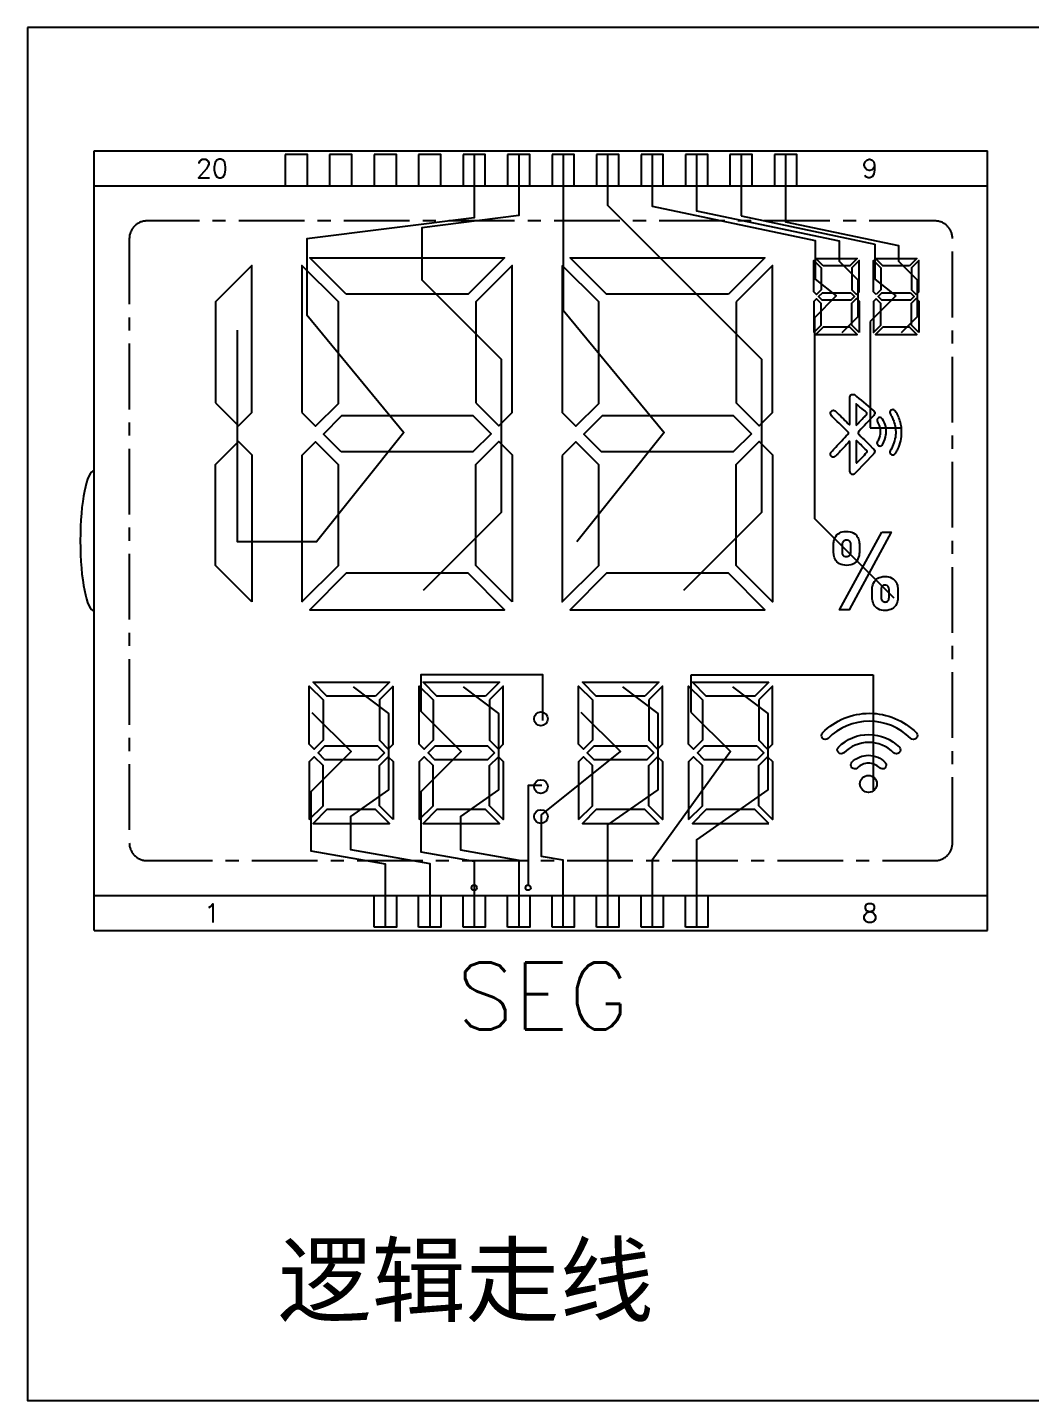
# Model space of a CAD drawing. Header units: millimetres. Extents: x -121 to 714, y -296 to 116.
# Drawn here: x 166.9 to 224.2, y -296.4 to -218.1 of the extents above; entities that cross this region are included whole.
import ezdxf
from ezdxf.enums import TextEntityAlignment as Align

# ---------------------------------------------------------------- set-up
doc = ezdxf.new("R2010")
doc.units = ezdxf.units.MM
doc.header["$LTSCALE"] = 3
doc.header["$MEASUREMENT"] = 0
doc.linetypes.add('CENTER', pattern=[2, 1.25, -0.25, 0.25, -0.25])
doc.layers.add('DIM', color=4, linetype='Continuous')
doc.layers.add('SEG', color=3, linetype='Continuous')
doc.styles.add('ROMANS', font='ROMANS.shx')
doc.styles.add('样式 SZ', font='')
doc.styles.get('样式 SZ').set_extended_font_data('SimSun')

msp = doc.modelspace()

# ---------------------------------------------------------------- linework, layer by layer
for p, q in [((170.722, -269.61), (170.722, -225.11)), ((170.722, -225.11), (221.722, -225.11)), ((221.722, -269.61), (221.722, -225.11)), ((170.722, -227.11), (221.722, -227.11)), ((170.722, -267.61), (221.722, -267.61)), ((170.722, -269.61), (221.722, -269.61))]:
    msp.add_line(p, q)
for points in [[(166.906, -218.066), (166.906, -296.428), (281.564, -296.428), (281.564, -218.066)], [(181.617, -225.31), (181.617, -227.11), (182.887, -227.11), (182.887, -225.31)], [(184.157, -225.31), (184.157, -227.11), (185.427, -227.11), (185.427, -225.31)], [(186.697, -225.31), (186.697, -227.11), (187.967, -227.11), (187.967, -225.31)], [(189.237, -225.31), (189.237, -227.11), (190.507, -227.11), (190.507, -225.31)], [(191.777, -225.31), (191.777, -227.11), (193.047, -227.11), (193.047, -225.31)], [(194.317, -225.31), (194.317, -227.11), (195.587, -227.11), (195.587, -225.31)], [(196.857, -225.31), (196.857, -227.11), (198.127, -227.11), (198.127, -225.31)], [(199.397, -225.31), (199.397, -227.11), (200.667, -227.11), (200.667, -225.31)], [(201.937, -225.31), (201.937, -227.11), (203.207, -227.11), (203.207, -225.31)], [(204.477, -225.31), (204.477, -227.11), (205.747, -227.11), (205.747, -225.31)], [(207.017, -225.31), (207.017, -227.11), (208.287, -227.11), (208.287, -225.31)], [(209.557, -225.31), (209.557, -227.11), (210.827, -227.11), (210.827, -225.31)], [(177.641, -239.493), (178.955, -240.807), (179.721, -240.041), (179.721, -231.651), (177.641, -233.731)], [(182.576, -240.047), (183.356, -240.827), (184.656, -239.528), (184.656, -233.731), (182.576, -231.651)], [(185.101, -233.286), (183.021, -231.206), (194.14, -231.206), (192.06, -233.286)], [(192.506, -239.493), (193.82, -240.807), (194.586, -240.041), (194.586, -231.651), (192.506, -233.731)], [(197.441, -231.651), (197.441, -240.047), (198.222, -240.827), (199.521, -239.528), (199.521, -233.731)], [(206.926, -233.286), (199.967, -233.286), (197.887, -231.206), (209.006, -231.206)], [(207.371, -233.731), (207.371, -239.493), (208.685, -240.807), (209.451, -240.041), (209.451, -231.651)], [(212.225, -233.04), (211.96, -233.306), (211.805, -233.152), (211.805, -231.367), (212.225, -231.787)], [(212.346, -231.666), (211.926, -231.246), (214.275, -231.246), (213.855, -231.666)], [(214.243, -233.301), (214.395, -233.149), (214.395, -231.367), (213.975, -231.787), (213.975, -233.033)], [(215.361, -233.306), (215.207, -233.152), (215.207, -231.367), (215.627, -231.787), (215.627, -233.04)], [(217.257, -231.666), (215.748, -231.666), (215.328, -231.246), (217.677, -231.246)], [(217.645, -233.301), (217.797, -233.149), (217.797, -231.367), (217.377, -231.787), (217.377, -233.033)], [(213.913, -233.211), (214.123, -233.421), (213.913, -233.631), (212.285, -233.631), (212.08, -233.426), (212.294, -233.211)], [(217.315, -233.211), (217.525, -233.421), (217.315, -233.631), (215.687, -233.631), (215.482, -233.426), (215.696, -233.211)], [(211.805, -235.476), (212.225, -235.056), (212.225, -233.812), (211.96, -233.546), (211.805, -233.7)], [(214.395, -235.476), (213.975, -235.056), (213.975, -233.809), (214.243, -233.541), (214.395, -233.694)], [(215.361, -233.546), (215.207, -233.7), (215.207, -235.476), (215.627, -235.056), (215.627, -233.812)], [(217.797, -235.476), (217.377, -235.056), (217.377, -233.809), (217.645, -233.541), (217.797, -233.694)], [(212.346, -235.176), (211.926, -235.596), (214.275, -235.596), (213.855, -235.176)], [(215.748, -235.176), (215.328, -235.596), (217.677, -235.596), (217.257, -235.176)], [(184.82, -242.291), (183.802, -241.273), (184.864, -240.211), (192.333, -240.211), (193.375, -241.252), (192.336, -242.291)], [(208.24, -241.252), (207.201, -242.291), (199.685, -242.291), (198.667, -241.273), (199.729, -240.211), (207.198, -240.211)], [(179.721, -250.85), (177.641, -248.77), (177.641, -243.012), (178.955, -241.698), (179.721, -242.464)], [(182.576, -250.85), (184.656, -248.77), (184.656, -243.018), (183.356, -241.718), (182.576, -242.499)], [(194.586, -250.85), (192.506, -248.77), (192.506, -243.012), (193.82, -241.698), (194.586, -242.464)], [(197.441, -242.499), (197.441, -250.85), (199.521, -248.77), (199.521, -243.018), (198.222, -241.718)], [(207.371, -248.77), (207.371, -243.012), (208.685, -241.698), (209.451, -242.464), (209.451, -250.85)], [(215.681, -246.866), (216.226, -246.866), (213.82, -251.294), (213.275, -251.294)], [(185.101, -249.216), (183.021, -251.296), (194.14, -251.296), (192.06, -249.216)], [(206.926, -249.216), (199.967, -249.216), (197.887, -251.296), (209.006, -251.296)], [(186.783, -256.224), (184.002, -256.224), (183.212, -255.434), (187.573, -255.434)], [(193.066, -256.224), (190.284, -256.224), (189.494, -255.434), (193.856, -255.434)], [(202.158, -256.224), (199.377, -256.224), (198.587, -255.434), (202.948, -255.434)], [(209.232, -255.434), (208.442, -256.224), (205.66, -256.224), (204.87, -255.434)], [(183.782, -256.443), (183.782, -258.742), (183.278, -259.246), (182.992, -258.96), (182.992, -255.653)], [(187.792, -255.653), (187.002, -256.443), (187.002, -258.737), (187.51, -259.245), (187.792, -258.962)], [(190.065, -256.443), (190.065, -258.742), (189.561, -259.246), (189.275, -258.96), (189.275, -255.653)], [(193.285, -256.443), (193.285, -258.737), (193.793, -259.245), (194.075, -258.962), (194.075, -255.653)], [(199.158, -256.443), (199.158, -258.742), (198.653, -259.246), (198.368, -258.96), (198.368, -255.653)], [(202.378, -256.443), (202.378, -258.737), (202.885, -259.245), (203.168, -258.962), (203.168, -255.653)], [(205.441, -256.443), (205.441, -258.742), (204.936, -259.246), (204.651, -258.96), (204.651, -255.653)], [(208.661, -256.443), (208.661, -258.737), (209.168, -259.245), (209.451, -258.962), (209.451, -255.653)], [(187.291, -259.464), (186.896, -259.859), (183.891, -259.859), (183.497, -259.465), (183.894, -259.069), (186.896, -259.069)], [(193.574, -259.464), (193.179, -259.859), (190.173, -259.859), (189.78, -259.465), (190.177, -259.069), (193.179, -259.069)], [(202.666, -259.464), (202.271, -259.859), (199.266, -259.859), (198.872, -259.465), (199.269, -259.069), (202.271, -259.069)], [(208.554, -259.069), (208.949, -259.464), (208.554, -259.859), (205.549, -259.859), (205.156, -259.465), (205.552, -259.069)], [(182.992, -263.274), (183.782, -262.484), (183.782, -260.189), (183.278, -259.685), (182.992, -259.97)], [(187.792, -263.274), (187.002, -262.484), (187.002, -260.191), (187.51, -259.683), (187.792, -259.965)], [(189.275, -263.274), (190.065, -262.484), (190.065, -260.189), (189.561, -259.685), (189.275, -259.97)], [(193.285, -260.191), (193.793, -259.683), (194.075, -259.965), (194.075, -263.274), (193.285, -262.484)], [(198.368, -263.274), (199.158, -262.484), (199.158, -260.189), (198.653, -259.685), (198.368, -259.97)], [(202.378, -262.484), (202.378, -260.191), (202.885, -259.683), (203.168, -259.965), (203.168, -263.274)], [(204.651, -263.274), (205.441, -262.484), (205.441, -260.189), (204.936, -259.685), (204.651, -259.97)], [(208.661, -260.191), (209.168, -259.683), (209.451, -259.965), (209.451, -263.274), (208.661, -262.484)], [(186.783, -262.704), (184.002, -262.704), (183.212, -263.494), (187.573, -263.494)], [(193.066, -262.704), (190.284, -262.704), (189.494, -263.494), (193.856, -263.494)], [(202.158, -262.704), (199.377, -262.704), (198.587, -263.494), (202.948, -263.494)], [(209.232, -263.494), (208.442, -262.704), (205.66, -262.704), (204.87, -263.494)], [(186.697, -269.41), (186.697, -267.61), (187.967, -267.61), (187.967, -269.41)], [(189.237, -269.41), (189.237, -267.61), (190.507, -267.61), (190.507, -269.41)], [(191.777, -269.41), (191.777, -267.61), (193.047, -267.61), (193.047, -269.41)], [(194.317, -269.41), (194.317, -267.61), (195.587, -267.61), (195.587, -269.41)], [(196.857, -269.41), (196.857, -267.61), (198.127, -267.61), (198.127, -269.41)], [(199.397, -269.41), (199.397, -267.61), (200.667, -267.61), (200.667, -269.41)], [(201.937, -269.41), (201.937, -267.61), (203.207, -267.61), (203.207, -269.41)], [(204.477, -269.41), (204.477, -267.61), (205.747, -267.61), (205.747, -269.41)]]:
    msp.add_lwpolyline(points, close=True)
at = {"color": 5, "linetype": 'CENTER'}
msp.add_lwpolyline([(173.722, -265.61), (218.722, -265.61, 0.414214), (219.722, -264.61), (219.722, -230.11, 0.414214), (218.722, -229.11), (173.722, -229.11, 0.414214), (172.722, -230.11), (172.722, -264.61, 0.414214)], format="xyb", close=True, dxfattribs=at)
for points in [[(214.384, -241.105, 0.053407), (214.345, -241.154, 0.308043), (214.342, -241.248, 0.069685), (214.389, -241.305, -0.004441), (214.787, -241.697), (214.985, -241.894), (215.182, -242.091, -0.065438), (215.265, -242.194, -0.236021), (215.275, -242.311, -0.085417), (215.214, -242.403, -0.011271), (215.185, -242.435), (214.702, -242.942), (214.219, -243.449), (214.203, -243.467, -0.072992), (214.072, -243.574), (213.981, -243.574, -0.216484), (213.874, -243.441, -0.072113), (213.862, -243.334, 0.001651), (213.862, -241.817), (213.862, -241.802), (213.863, -241.787, 0.157524), (213.845, -241.685, -0.000211), (213.158, -242.416, -0.040526), (213.03, -242.545, -0.039939), (212.993, -242.569, -0.3002), (212.83, -242.564, -0.056429), (212.795, -242.533, -0.040647), (212.772, -242.504, -0.304177), (212.771, -242.341, -0.050924), (212.803, -242.298, -0.007191), (213.058, -242.021, -0.005203), (213.745, -241.29, 0.053638), (213.775, -241.252, 0.312043), (213.777, -241.179, 0.067089), (213.739, -241.135, -0.003818), (212.949, -240.361, -0.024952), (212.813, -240.223, -0.083582), (212.763, -240.142, -0.255982), (212.778, -239.995, -0.057149), (212.809, -239.959, -0.289096), (212.96, -239.923, -0.116875), (213.061, -239.988, -0.001364), (213.745, -240.659, 0.008489), (213.836, -240.744, 0.252405), (213.865, -240.668, -0.00523), (213.862, -240.623, 0.002032), (213.862, -239.243, -0.046504), (213.868, -239.159, -0.19664), (213.958, -239.012), (214.118, -239.012, -0.000777), (215.168, -239.902, -0.076764), (215.267, -240.008, -0.244105), (215.278, -240.12, -0.085476), (215.222, -240.209, -0.012617), (215.194, -240.242, -0.007264)], [(214.219, -240.787, 0.005903), (214.683, -240.288, -0.040025), (214.732, -240.241), (214.759, -240.219), (214.772, -240.207), (214.785, -240.196, 0.085123), (214.829, -240.14, 0.137602), (214.839, -240.09, 0.187863), (214.801, -240.019, 0.050817), (214.741, -239.973, -0.039192), (214.657, -239.913, 0.006206), (214.219, -239.548)], [(215.597, -241.162, -0.110861), (215.491, -241.587, -0.016868), (215.443, -241.679, 0.119137), (215.409, -241.787, 0.303153), (215.497, -241.935, 0.326285), (215.683, -241.912, 0.08144), (215.743, -241.839, 0.107672), (215.921, -241.316, 0.031756), (215.936, -241.051, 0.061474), (215.908, -240.838, 0.078521), (215.728, -240.425, 0.075582), (215.686, -240.376, 0.313626), (215.492, -240.351, 0.306546), (215.411, -240.499, 0.082416), (215.431, -240.579, 0.027857), (215.476, -240.671, -0.128003)], [(216.366, -240.532, -0.113226), (216.472, -241.333, -0.1139), (216.193, -242.167, 0.12064), (216.15, -242.289, 0.301077), (216.229, -242.435, 0.287894), (216.393, -242.435, 0.121054), (216.491, -242.332, 0.02409), (216.602, -242.13, 0.119809), (216.817, -241.161, 0.07275), (216.746, -240.592, 0.079137), (216.468, -239.971, 0.074203), (216.422, -239.919, 0.333059), (216.223, -239.899, 0.29005), (216.15, -240.05, 0.093708), (216.176, -240.141, 0.001556), (216.275, -240.32, -0.027624)], [(214.216, -242.922), (214.242, -242.936, 0.001062), (214.836, -242.31, 0.044064), (214.847, -242.296, 0.36211), (214.844, -242.239, 0.047235), (214.802, -242.198, 0.00252), (214.286, -241.682, -0.022585), (214.274, -241.668), (214.267, -241.661, 0.330911), (214.216, -241.65)], [(212.95, -247.389, -0.143473), (213.123, -247.029, -0.144954), (213.426, -246.852, -0.109424), (213.873, -246.844, -0.156737), (214.213, -247.029, -0.128191), (214.374, -247.333, -0.062773), (214.405, -247.609), (214.405, -247.984, -0.04611), (214.386, -248.2, -0.145337), (214.212, -248.559, -0.143194), (213.909, -248.735, -0.109263), (213.463, -248.743, -0.156674), (213.123, -248.558, -0.127766), (212.963, -248.256, -0.06346), (212.931, -247.984), (212.931, -247.603, -0.046008)], [(213.499, -247.378, -0.219846), (213.668, -247.311, -0.044759), (213.719, -247.315, -0.171833), (213.836, -247.378, -0.068557), (213.868, -247.425, -0.114574), (213.897, -247.567), (213.897, -248.014, -0.034361), (213.893, -248.074, -0.153544), (213.836, -248.211, -0.220137), (213.668, -248.279, -0.044027), (213.617, -248.275, -0.176573), (213.499, -248.212, -0.04382), (213.479, -248.185, -0.135461), (213.44, -248.014), (213.44, -247.57, -0.03437), (213.443, -247.511, -0.15371)], [(215.325, -251.134, -0.127163), (215.165, -250.833, -0.063568), (215.133, -250.56), (215.133, -250.18, -0.046051), (215.152, -249.965, -0.14316), (215.325, -249.605, -0.145044), (215.628, -249.429, -0.10897), (216.075, -249.42, -0.156765), (216.415, -249.605, -0.128005), (216.575, -249.909, -0.062743), (216.607, -250.186), (216.607, -250.56, -0.046097), (216.588, -250.776, -0.145432), (216.414, -251.136, -0.14272), (216.111, -251.311, -0.109558), (215.665, -251.32, -0.156512)], [(216.038, -250.787, 0.155098), (216.095, -250.651, 0.034423), (216.099, -250.591), (216.099, -250.143, 0.114547), (216.07, -250.001, 0.069112), (216.038, -249.954, 0.17077), (215.92, -249.891, 0.044729), (215.87, -249.887, 0.218714), (215.701, -249.954, 0.153582), (215.645, -250.087, 0.034376), (215.642, -250.146), (215.642, -250.591, 0.135122), (215.681, -250.761, 0.043993), (215.701, -250.789, 0.175696), (215.818, -250.851, 0.043891), (215.87, -250.856, 0.221275)], [(212.305, -258.314, -0.415464), (217.659, -258.325, -0.968919), (217.33, -258.634, 0.415305), (212.614, -258.644, -0.968151)], [(213.208, -259.136, -0.415692), (216.691, -259.146, -0.969744), (216.361, -259.456, 0.41552), (213.518, -259.466, -0.967765)], [(213.978, -259.996, -0.417433), (215.886, -260.007, -0.96774), (215.558, -260.317, 0.418829), (214.288, -260.327, -0.967992)]]:
    msp.add_lwpolyline(points, format="xyb", close=True)
for centre, radius in [((196.222, -257.525), 0.393), ((214.92, -261.236), 0.484), ((196.222, -261.393), 0.393), ((196.222, -263.101), 0.393)]:
    msp.add_circle(centre, radius)
msp.add_ellipse((170.722, -247.36), major_axis=(0, -4), ratio=0.2, start_param=3.141593, end_param=6.283185)
at = {"layer": 'SEG'}
for p, q in [((207.652, -225.31), (207.652, -228.819)), ((207.652, -228.819), (215.279, -230.426)), ((215.279, -230.426), (215.279, -232.422)), ((215.279, -232.422), (216.485, -233.39)), ((216.485, -233.39), (215.021, -234.855)), ((215.021, -234.855), (215.021, -240.911)), ((215.021, -240.911), (216.76, -240.911)), ((204.808, -257.16), (204.808, -255.011)), ((204.808, -255.011), (215.193, -255.011)), ((215.193, -255.011), (215.193, -261.575))]:
    msp.add_line(p, q, dxfattribs=at)
for points in [[(192.412, -225.31), (192.412, -228.927), (182.849, -230.136), (182.849, -234.471), (188.4, -241.188), (183.407, -247.417), (178.902, -247.417), (178.902, -235.344)], [(194.952, -225.31), (194.952, -228.807), (189.424, -229.506), (189.424, -232.473), (193.952, -237), (193.952, -245.756), (189.501, -250.207)], [(197.492, -225.31), (197.492, -234.201), (203.265, -241.188), (198.273, -247.417)], [(200.032, -225.31), (200.032, -228.215), (208.817, -237), (208.817, -245.756), (204.367, -250.207)], [(202.572, -225.31), (202.572, -228.259), (211.877, -230.22), (211.877, -232.422), (213.084, -233.39), (211.84, -234.634), (211.84, -246.089), (216.373, -250.622)], [(205.112, -225.31), (205.112, -228.526), (213.242, -230.239), (213.242, -231.401), (214.307, -232.466), (214.307, -234.585), (213.397, -235.495)], [(210.192, -225.31), (210.192, -229.15), (216.644, -230.51), (216.644, -231.401), (217.709, -232.466), (217.709, -234.585), (216.799, -235.495)], [(196.34, -257.616), (196.34, -255.006), (189.36, -255.006), (189.36, -257.088), (191.664, -259.392), (189.367, -261.689), (189.367, -265.116), (192.412, -265.653), (192.412, -269.41)], [(185.503, -255.703), (187.523, -257.214), (187.523, -261.569), (185.352, -263.091), (185.352, -264.982), (189.872, -265.78), (189.872, -269.41)], [(191.786, -255.703), (193.806, -257.214), (193.806, -261.569), (191.634, -263.091), (191.634, -265.006), (194.952, -265.592), (194.952, -269.41)], [(200.879, -255.703), (202.899, -257.214), (202.899, -261.569), (200.032, -263.578), (200.032, -269.41)], [(207.162, -255.703), (209.182, -257.214), (209.182, -261.569), (205.112, -264.421), (205.112, -269.41)], [(183.15, -257.16), (185.382, -259.392), (183.085, -261.689), (183.085, -265.064), (187.332, -265.789), (187.332, -269.41)], [(197.492, -269.41), (197.492, -265.596), (196.263, -265.379), (196.263, -263.005), (200.757, -259.392), (198.525, -257.16)], [(204.808, -257.16), (207.04, -259.392), (202.572, -265.598), (202.572, -269.41)], [(196.273, -261.324), (195.491, -261.324), (195.491, -267.01)]]:
    msp.add_lwpolyline(points, dxfattribs=at)
for centre in [(192.412, -267.16), (195.491, -267.16)]:
    msp.add_circle(centre, 0.15, dxfattribs=at)

# ---------------------------------------------------------------- texts
at = {"style": 'ROMANS'}
for s, p in [('20', (177.439, -226.11)), ('9', (215.004, -226.11)), ('1', (177.439, -268.61)), ('8', (215.004, -268.61))]:
    msp.add_text(s, height=1.06, dxfattribs=at).set_placement(p, align=Align.MIDDLE)
at = {"layer": 'DIM', "style": '样式 SZ'}
msp.add_text('逻辑走线', height=3.934, dxfattribs=at).set_placement((181.193, -291.517))
at = {"layer": 'SEG', "ltscale": 5, "style": 'ROMANS'}
msp.add_text('SEG', height=3.8262, dxfattribs=at).set_placement((191.396, -275.25))

doc.saveas('drawing.dxf')
